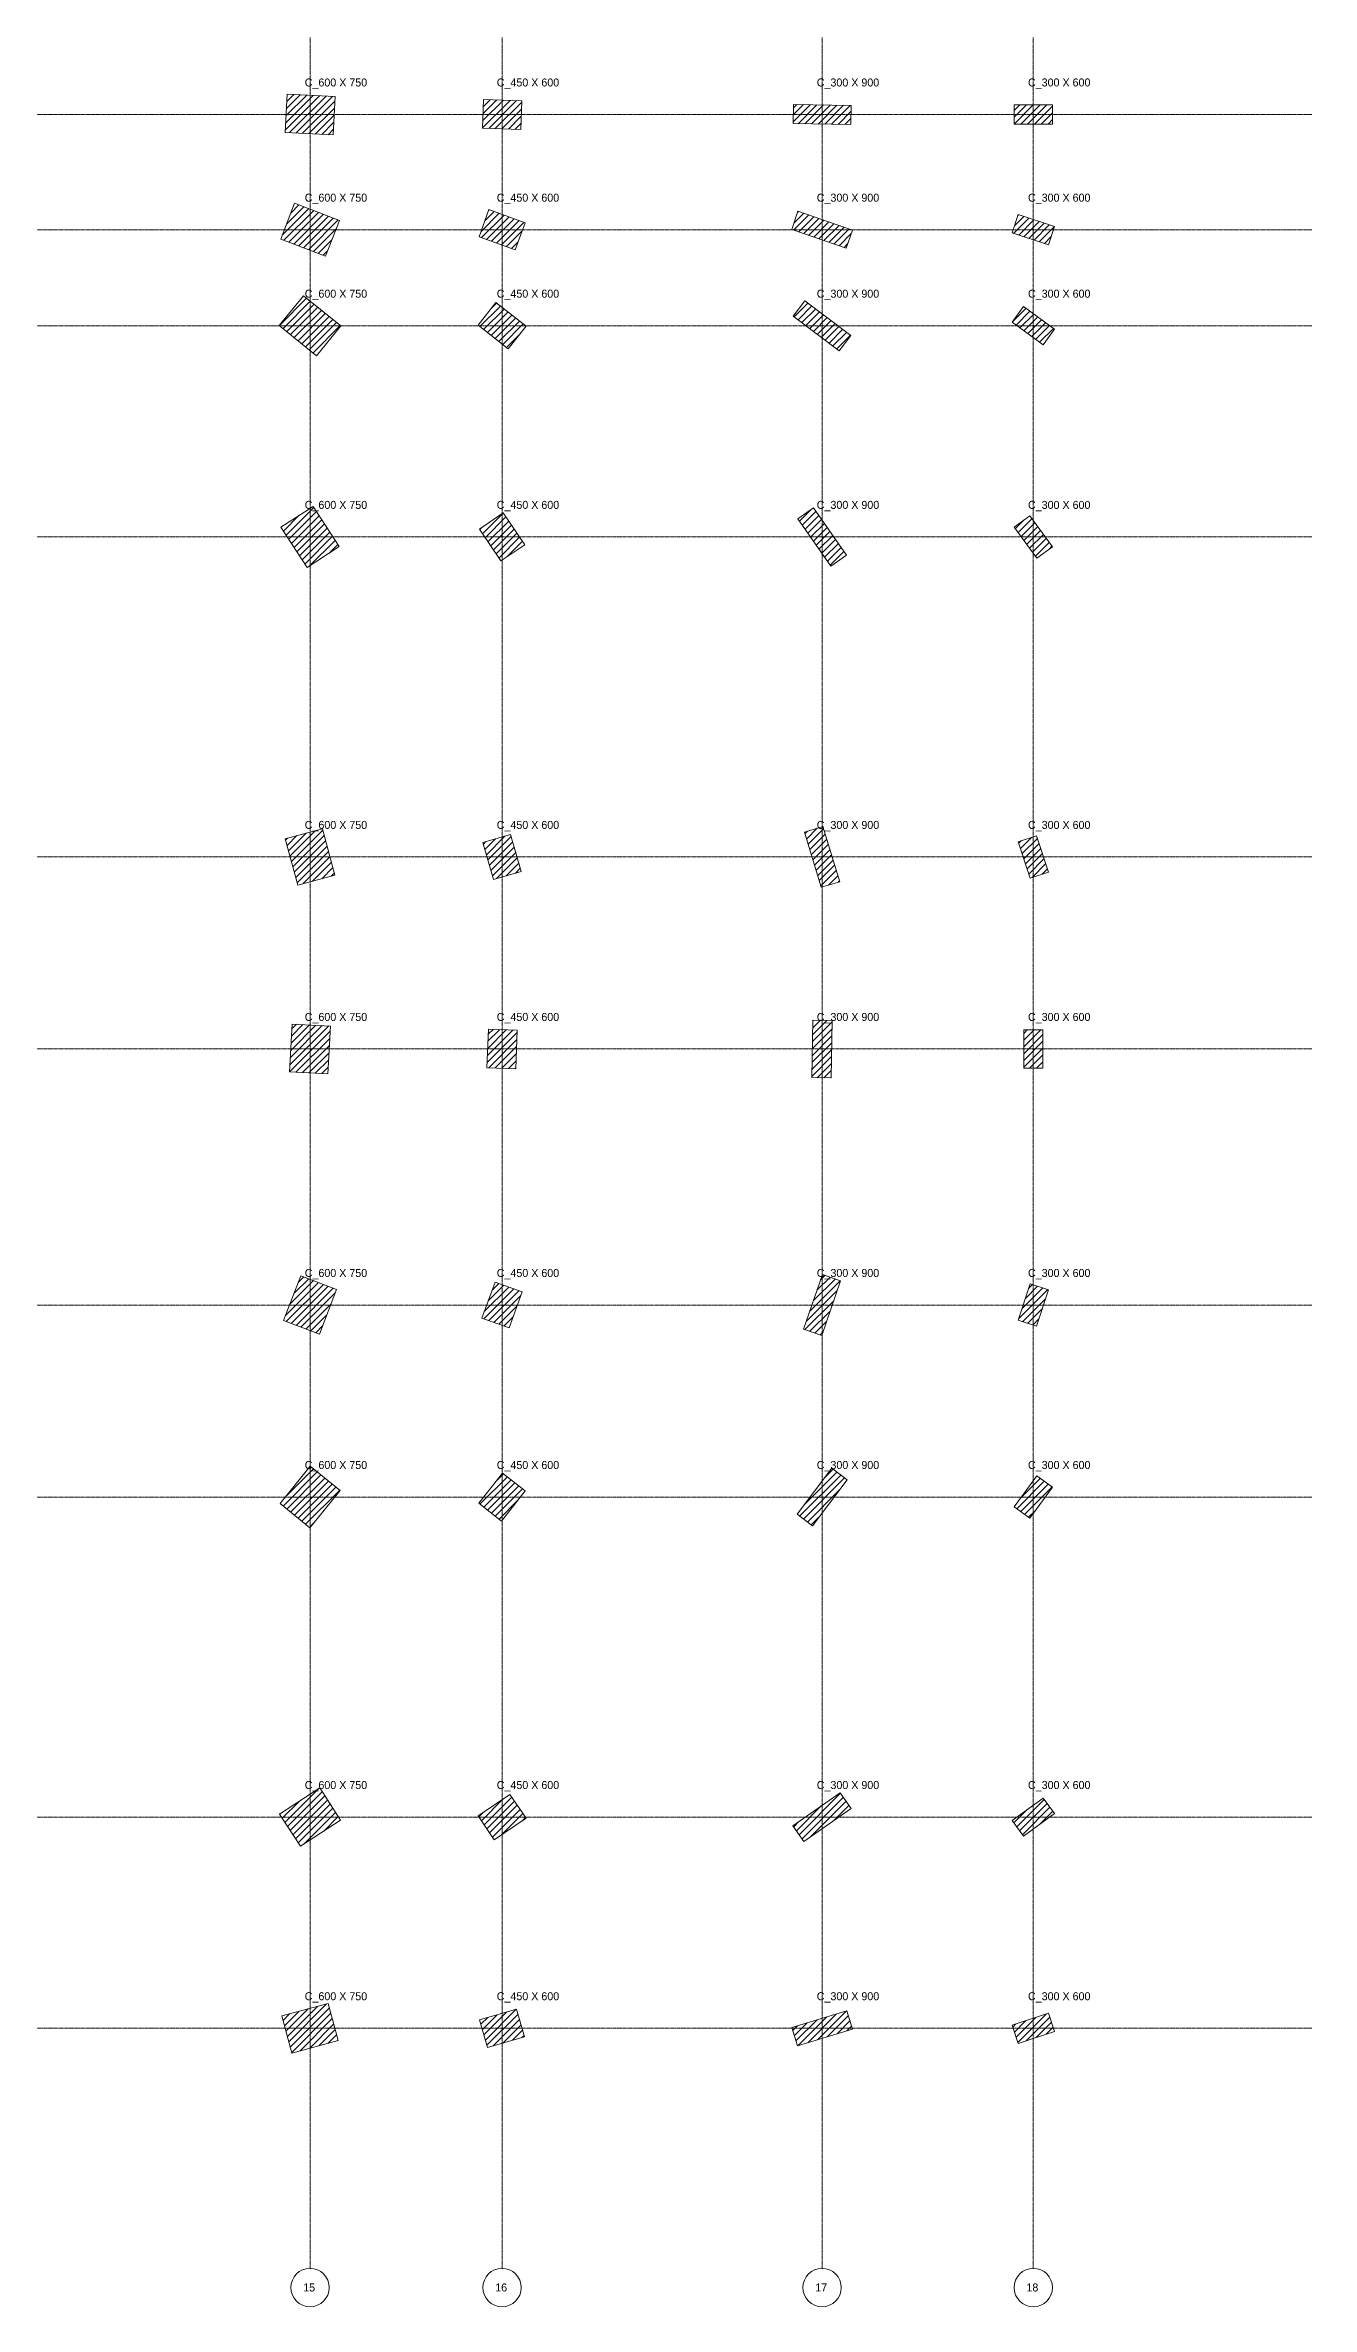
# Model space of a CAD drawing. Header units: millimetres. Extents: x -4286 to 75551, y -4651 to 64692.
# Drawn here: x 55762 to 75551, y -4651 to 30682 of the extents above; entities that cross this region are included whole.
import ezdxf

# ---------------------------------------------------------------- set-up
doc = ezdxf.new("R2010")
doc.units = ezdxf.units.MM
doc.linetypes.add('Dash', pattern=[6.35, 3.175, -3.175])
doc.linetypes.add('Grid Line', pattern=[22.225, 12.7, -3.175, 3.175, -3.175])
for name, color, linetype, lineweight in [('S-COLS', 52, 'Continuous', 18), ('S-COLS-HDLN', 52, 'Dash', 18), ('S-COLS-IDEN', 171, 'Continuous', 9), ('S-GRID', 1, 'Continuous', 9), ('S-GRID-IDEN', 1, 'Continuous', 9)]:
    doc.layers.add(name, color=color, linetype=linetype, lineweight=lineweight)
doc.styles.add('JetBrains Mono', font='JetBrainsMono-VariableFont_wght.ttf', dxfattribs={"height": 125})

# ---------------------------------------------------------------- blocks, each defined once
blk = doc.blocks.new('Concrete Rectangular - 600 X 750-377828-01 1st Floor Lvl_')
at = {"layer": 'S-COLS'}
h = blk.add_hatch(dxfattribs=at)
h.set_pattern_fill('FP_47', color=8, style=0, pattern_type=2)
h.set_pattern_definition([(120, (-15793.04, -57781.31), (-64.951905, -37.5), [])])
h.paths.add_polyline_path([(300, -375), (300, 375), (-300, 375), (-300, -375)])
for p, q in [((-300, 375), (300, 375)), ((-300, -375), (-300, 375)), ((300, 375), (300, -375)), ((300, -375), (-300, -375))]:
    blk.add_line(p, q, dxfattribs=at)
blk = doc.blocks.new('Concrete Rectangular - 450 X 600-377827-01 1st Floor Lvl_')
at = {"layer": 'S-COLS'}
h = blk.add_hatch(dxfattribs=at)
h.set_pattern_fill('FP_48', color=8, style=0, pattern_type=2)
h.set_pattern_definition([(119, (-17625.97, -60380.67), (-65.59648, -36.36072), [])])
h.paths.add_polyline_path([(225, -300), (225, 300), (-225, 300), (-225, -300)])
for p, q in [((-225, 300), (225, 300)), ((-225, -300), (-225, 300)), ((225, 300), (225, -300)), ((225, -300), (-225, -300))]:
    blk.add_line(p, q, dxfattribs=at)
blk = doc.blocks.new('Concrete Rectangular - 300 X 900-377826-01 1st Floor Lvl_')
at = {"layer": 'S-COLS'}
h = blk.add_hatch(dxfattribs=at)
h.set_pattern_fill('FP_49', color=8, style=0, pattern_type=2)
h.set_pattern_definition([(118, (-20138.93, -64845.38), (-66.22107, -35.21037), [])])
h.paths.add_polyline_path([(150, -450), (150, 450), (-150, 450), (-150, -450)])
for p, q in [((-150, 450), (150, 450)), ((-150, -450), (-150, 450)), ((150, 450), (150, -450)), ((150, -450), (-150, -450))]:
    blk.add_line(p, q, dxfattribs=at)
blk = doc.blocks.new('Concrete Rectangular - 300 X 600-377825-01 1st Floor Lvl_')
at = {"layer": 'S-COLS'}
h = blk.add_hatch(dxfattribs=at)
h.set_pattern_fill('FP_50', color=8, style=0, pattern_type=2)
h.set_pattern_definition([(117, (-22287.33, -67622.52), (-66.82549, -34.04929), [])])
h.paths.add_polyline_path([(150, -300), (150, 300), (-150, 300), (-150, -300)])
for p, q in [((-150, 300), (150, 300)), ((-150, -300), (-150, 300)), ((150, 300), (150, -300)), ((150, -300), (-150, -300))]:
    blk.add_line(p, q, dxfattribs=at)
blk = doc.blocks.new('Concrete Rectangular - 600 X 750-V48-01 1st Floor Lvl_')
at = {"layer": 'S-COLS'}
h = blk.add_hatch(dxfattribs=at)
h.set_pattern_fill('FP_57', color=8, style=0, pattern_type=2)
h.set_pattern_definition([(102, (-30107.866, -51870.284), (-73.36107, -15.59338), [])])
h.paths.add_polyline_path([(300, -375), (300, 375), (-300, 375), (-300, -375)])
for p, q in [((-300, 375), (300, 375)), ((-300, -375), (-300, 375)), ((300, 375), (300, -375)), ((300, -375), (-300, -375))]:
    blk.add_line(p, q, dxfattribs=at)
blk = doc.blocks.new('Concrete Rectangular - 450 X 600-V49-01 1st Floor Lvl_')
at = {"layer": 'S-COLS'}
h = blk.add_hatch(dxfattribs=at)
h.set_pattern_fill('FP_58', color=8, style=0, pattern_type=2)
h.set_pattern_definition([(101, (-32686.12, -53824.04), (-73.62204, -14.310675), [])])
h.paths.add_polyline_path([(225, -300), (225, 300), (-225, 300), (-225, -300)])
for p, q in [((-225, 300), (225, 300)), ((-225, -300), (-225, 300)), ((225, 300), (225, -300)), ((225, -300), (-225, -300))]:
    blk.add_line(p, q, dxfattribs=at)
blk = doc.blocks.new('Concrete Rectangular - 300 X 900-V50-01 1st Floor Lvl_')
at = {"layer": 'S-COLS'}
h = blk.add_hatch(dxfattribs=at)
h.set_pattern_fill('FP_59', color=8, style=0, pattern_type=2)
h.set_pattern_definition([(100, (-36488.384, -57341.15), (-73.86058, -13.02361), [])])
h.paths.add_polyline_path([(150, -450), (150, 450), (-150, 450), (-150, -450)])
for p, q in [((-150, 450), (150, 450)), ((-150, -450), (-150, 450)), ((150, 450), (150, -450)), ((150, -450), (-150, -450))]:
    blk.add_line(p, q, dxfattribs=at)
blk = doc.blocks.new('Concrete Rectangular - 300 X 600-V51-01 1st Floor Lvl_')
at = {"layer": 'S-COLS'}
h = blk.add_hatch(dxfattribs=at)
h.set_pattern_fill('FP_60', color=8, style=0, pattern_type=2)
h.set_pattern_definition([(99, (-39423.26, -59365.366), (-74.076626, -11.732585), [])])
h.paths.add_polyline_path([(150, -300), (150, 300), (-150, 300), (-150, -300)])
for p, q in [((-150, 300), (150, 300)), ((-150, -300), (-150, 300)), ((150, 300), (150, -300)), ((150, -300), (-150, -300))]:
    blk.add_line(p, q, dxfattribs=at)
blk = doc.blocks.new('Concrete Rectangular - 600 X 750-V58-01 1st Floor Lvl_')
at = {"layer": 'S-COLS'}
h = blk.add_hatch(dxfattribs=at)
h.set_pattern_fill('FP_67', color=8, style=0, pattern_type=2)
h.set_pattern_definition([(84, (-41516.48, -43913.46), (-74.58914, 7.839635), [])])
h.paths.add_polyline_path([(300, -375), (300, 375), (-300, 375), (-300, -375)])
for p, q in [((-300, 375), (300, 375)), ((-300, -375), (-300, 375)), ((300, 375), (300, -375)), ((300, -375), (-300, -375))]:
    blk.add_line(p, q, dxfattribs=at)
blk = doc.blocks.new('Concrete Rectangular - 450 X 600-V59-01 1st Floor Lvl_')
at = {"layer": 'S-COLS'}
h = blk.add_hatch(dxfattribs=at)
h.set_pattern_fill('FP_68', color=8, style=0, pattern_type=2)
h.set_pattern_definition([(83, (-44640.585, -45029.19), (-74.44096, 9.1402), [])])
h.paths.add_polyline_path([(225, -300), (225, 300), (-225, 300), (-225, -300)])
for p, q in [((-225, 300), (225, 300)), ((-225, -300), (-225, 300)), ((225, 300), (225, -300)), ((225, -300), (-225, -300))]:
    blk.add_line(p, q, dxfattribs=at)
blk = doc.blocks.new('Concrete Rectangular - 300 X 900-V60-01 1st Floor Lvl_')
at = {"layer": 'S-COLS'}
h = blk.add_hatch(dxfattribs=at)
h.set_pattern_fill('FP_69', color=8, style=0, pattern_type=2)
h.set_pattern_definition([(82, (-49412.83, -47252.324), (-74.270105, 10.43798), [])])
h.paths.add_polyline_path([(150, -450), (150, 450), (-150, 450), (-150, -450)])
for p, q in [((-150, 450), (150, 450)), ((-150, -450), (-150, 450)), ((150, 450), (150, -450)), ((150, -450), (-150, -450))]:
    blk.add_line(p, q, dxfattribs=at)
blk = doc.blocks.new('Concrete Rectangular - 300 X 600-V61-01 1st Floor Lvl_')
at = {"layer": 'S-COLS'}
h = blk.add_hatch(dxfattribs=at)
h.set_pattern_fill('FP_70', color=8, style=0, pattern_type=2)
h.set_pattern_definition([(81, (-52899.73, -48322.446), (-74.076626, 11.732585), [])])
h.paths.add_polyline_path([(150, -300), (150, 300), (-150, 300), (-150, -300)])
for p, q in [((-150, 300), (150, 300)), ((-150, -300), (-150, 300)), ((150, 300), (150, -300)), ((150, -300), (-150, -300))]:
    blk.add_line(p, q, dxfattribs=at)
blk = doc.blocks.new('Concrete Rectangular - 600 X 750-V68-01 1st Floor Lvl_')
at = {"layer": 'S-COLS'}
h = blk.add_hatch(dxfattribs=at)
h.set_pattern_fill('FP_77', color=8, style=0, pattern_type=2)
h.set_pattern_definition([(66, (-51979.42, -31735.625), (-68.51591, 30.50525), [])])
h.paths.add_polyline_path([(300, -375), (300, 375), (-300, 375), (-300, -375)])
for p, q in [((-300, 375), (300, 375)), ((-300, -375), (-300, 375)), ((300, 375), (300, -375)), ((300, -375), (-300, -375))]:
    blk.add_line(p, q, dxfattribs=at)
blk = doc.blocks.new('Concrete Rectangular - 450 X 600-V69-01 1st Floor Lvl_')
at = {"layer": 'S-COLS'}
h = blk.add_hatch(dxfattribs=at)
h.set_pattern_fill('FP_78', color=8, style=0, pattern_type=2)
h.set_pattern_definition([(65, (-55344.444, -31849.686), (-67.97308, 31.69637), [])])
h.paths.add_polyline_path([(225, -300), (225, 300), (-225, 300), (-225, -300)])
for p, q in [((-225, 300), (225, 300)), ((-225, -300), (-225, 300)), ((225, 300), (225, -300)), ((225, -300), (-225, -300))]:
    blk.add_line(p, q, dxfattribs=at)
blk = doc.blocks.new('Concrete Rectangular - 300 X 900-V70-01 1st Floor Lvl_')
at = {"layer": 'S-COLS'}
h = blk.add_hatch(dxfattribs=at)
h.set_pattern_fill('FP_79', color=8, style=0, pattern_type=2)
h.set_pattern_definition([(64, (-60619.46, -32506.78), (-67.40955, 32.87784), [])])
h.paths.add_polyline_path([(150, -450), (150, 450), (-150, 450), (-150, -450)])
for p, q in [((-150, 450), (150, 450)), ((-150, -450), (-150, 450)), ((150, 450), (150, -450)), ((150, -450), (-150, -450))]:
    blk.add_line(p, q, dxfattribs=at)
blk = doc.blocks.new('Concrete Rectangular - 300 X 600-V71-01 1st Floor Lvl_')
at = {"layer": 'S-COLS'}
h = blk.add_hatch(dxfattribs=at)
h.set_pattern_fill('FP_80', color=8, style=0, pattern_type=2)
h.set_pattern_definition([(63, (-64316.04, -32463.63), (-66.82549, 34.04929), [])])
h.paths.add_polyline_path([(150, -300), (150, 300), (-150, 300), (-150, -300)])
for p, q in [((-150, 300), (150, 300)), ((-150, -300), (-150, 300)), ((150, 300), (150, -300)), ((150, -300), (-150, -300))]:
    blk.add_line(p, q, dxfattribs=at)
blk = doc.blocks.new('Concrete Rectangular - 600 X 750-V78-01 1st Floor Lvl_')
at = {"layer": 'S-COLS'}
h = blk.add_hatch(dxfattribs=at)
h.set_pattern_fill('FP_87', color=8, style=0, pattern_type=2)
h.set_pattern_definition([(354, (-58135.23, 29999.92), (7.839635, 74.58914), [])])
h.paths.add_polyline_path([(-300, -375), (300, -375), (300, 375), (-300, 375)])
for p, q in [((-300, 375), (300, 375)), ((-300, -375), (-300, 375)), ((300, 375), (300, -375)), ((300, -375), (-300, -375))]:
    blk.add_line(p, q, dxfattribs=at)
blk = doc.blocks.new('Concrete Rectangular - 450 X 600-V79-01 1st Floor Lvl_')
at = {"layer": 'S-COLS'}
h = blk.add_hatch(dxfattribs=at)
h.set_pattern_fill('FP_88', color=8, style=0, pattern_type=2)
h.set_pattern_definition([(353, (-59449.79, 33373.98), (9.1402, 74.44096), [])])
h.paths.add_polyline_path([(-225, -300), (225, -300), (225, 300), (-225, 300)])
for p, q in [((-225, 300), (225, 300)), ((-225, -300), (-225, 300)), ((225, 300), (225, -300)), ((225, -300), (-225, -300))]:
    blk.add_line(p, q, dxfattribs=at)
blk = doc.blocks.new('Concrete Rectangular - 300 X 900-V80-01 1st Floor Lvl_')
at = {"layer": 'S-COLS'}
h = blk.add_hatch(dxfattribs=at)
h.set_pattern_fill('FP_89', color=8, style=0, pattern_type=2)
h.set_pattern_definition([(352, (-61867.354, 38399.616), (10.43798, 74.270105), [])])
h.paths.add_polyline_path([(-150, -450), (150, -450), (150, 450), (-150, 450)])
for p, q in [((-150, 450), (150, 450)), ((-150, -450), (-150, 450)), ((150, 450), (150, -450)), ((150, -450), (-150, -450))]:
    blk.add_line(p, q, dxfattribs=at)
blk = doc.blocks.new('Concrete Rectangular - 300 X 600-V81-01 1st Floor Lvl_')
at = {"layer": 'S-COLS'}
h = blk.add_hatch(dxfattribs=at)
h.set_pattern_fill('FP_90', color=8, style=0, pattern_type=2)
h.set_pattern_definition([(351, (-63127.46, 42143.26), (11.732585, 74.076626), [])])
h.paths.add_polyline_path([(-150, -300), (150, -300), (150, 300), (-150, 300)])
for p, q in [((-150, 300), (150, 300)), ((-150, -300), (-150, 300)), ((150, 300), (150, -300)), ((150, -300), (-150, -300))]:
    blk.add_line(p, q, dxfattribs=at)
blk = doc.blocks.new('Concrete Rectangular - 600 X 750-V88-01 1st Floor Lvl_')
at = {"layer": 'S-COLS'}
h = blk.add_hatch(dxfattribs=at)
h.set_pattern_fill('FP_97', color=8, style=0, pattern_type=2)
h.set_pattern_definition([(12, (-62763.065, 13334.455), (-15.59338, 73.36107), [])])
h.paths.add_polyline_path([(-300, -375), (300, -375), (300, 375), (-300, 375)])
for p, q in [((-300, 375), (300, 375)), ((-300, -375), (-300, 375)), ((300, 375), (300, -375)), ((300, -375), (-300, -375))]:
    blk.add_line(p, q, dxfattribs=at)
blk = doc.blocks.new('Concrete Rectangular - 450 X 600-V89-01 1st Floor Lvl_')
at = {"layer": 'S-COLS'}
h = blk.add_hatch(dxfattribs=at)
h.set_pattern_fill('FP_98', color=8, style=0, pattern_type=2)
h.set_pattern_definition([(11, (-65007.9, 16105.37), (-14.310675, 73.62204), [])])
h.paths.add_polyline_path([(-225, -300), (225, -300), (225, 300), (-225, 300)])
for p, q in [((-225, 300), (225, 300)), ((-225, -300), (-225, 300)), ((225, 300), (225, -300)), ((225, -300), (-225, -300))]:
    blk.add_line(p, q, dxfattribs=at)
blk = doc.blocks.new('Concrete Rectangular - 300 X 900-V90-01 1st Floor Lvl_')
at = {"layer": 'S-COLS'}
h = blk.add_hatch(dxfattribs=at)
h.set_pattern_fill('FP_99', color=8, style=0, pattern_type=2)
h.set_pattern_definition([(10, (-68812.68, 20105.34), (-13.02361, 73.86058), [])])
h.paths.add_polyline_path([(-150, -450), (150, -450), (150, 450), (-150, 450)])
for p, q in [((-150, 450), (150, 450)), ((-150, -450), (-150, 450)), ((150, 450), (150, -450)), ((150, -450), (-150, -450))]:
    blk.add_line(p, q, dxfattribs=at)
blk = doc.blocks.new('Concrete Rectangular - 300 X 600-V91-01 1st Floor Lvl_')
at = {"layer": 'S-COLS'}
h = blk.add_hatch(dxfattribs=at)
h.set_pattern_fill('FP_100', color=8, style=0, pattern_type=2)
h.set_pattern_definition([(9, (-71121.07, 23242.92), (-11.732585, 74.076626), [])])
h.paths.add_polyline_path([(-150, -300), (150, -300), (150, 300), (-150, 300)])
for p, q in [((-150, 300), (150, 300)), ((-150, -300), (-150, 300)), ((150, 300), (150, -300)), ((150, -300), (-150, -300))]:
    blk.add_line(p, q, dxfattribs=at)
blk = doc.blocks.new('Concrete Rectangular - 600 X 750-V98-01 1st Floor Lvl_')
at = {"layer": 'S-COLS'}
h = blk.add_hatch(dxfattribs=at)
h.set_pattern_fill('FP_107', color=8, style=0, pattern_type=2)
h.set_pattern_definition([(30, (-62517.7, -1883.404), (-37.5, 64.951905), [])])
h.paths.add_polyline_path([(-300, -375), (300, -375), (300, 375), (-300, 375)])
for p, q in [((-300, 375), (300, 375)), ((-300, -375), (-300, 375)), ((300, 375), (300, -375)), ((300, -375), (-300, -375))]:
    blk.add_line(p, q, dxfattribs=at)
blk = doc.blocks.new('Concrete Rectangular - 450 X 600-V99-01 1st Floor Lvl_')
at = {"layer": 'S-COLS'}
h = blk.add_hatch(dxfattribs=at)
h.set_pattern_fill('FP_108', color=8, style=0, pattern_type=2)
h.set_pattern_definition([(29, (-65424.83, 34.88), (-36.36072, 65.59648), [])])
h.paths.add_polyline_path([(-225, -300), (225, -300), (225, 300), (-225, 300)])
for p, q in [((-225, 300), (225, 300)), ((-225, -300), (-225, 300)), ((225, 300), (225, -300)), ((225, -300), (-225, -300))]:
    blk.add_line(p, q, dxfattribs=at)
blk = doc.blocks.new('Concrete Rectangular - 300 X 900-V100-01 1st Floor Lvl_')
at = {"layer": 'S-COLS'}
h = blk.add_hatch(dxfattribs=at)
h.set_pattern_fill('FP_109', color=8, style=0, pattern_type=2)
h.set_pattern_definition([(28, (-70195.784, 2638.55), (-35.21037, 66.22107), [])])
h.paths.add_polyline_path([(-150, -450), (150, -450), (150, 450), (-150, 450)])
for p, q in [((-150, 450), (150, 450)), ((-150, -450), (-150, 450)), ((150, 450), (150, -450)), ((150, -450), (-150, -450))]:
    blk.add_line(p, q, dxfattribs=at)
blk = doc.blocks.new('Concrete Rectangular - 300 X 600-V101-01 1st Floor Lvl_')
at = {"layer": 'S-COLS'}
h = blk.add_hatch(dxfattribs=at)
h.set_pattern_fill('FP_110', color=8, style=0, pattern_type=2)
h.set_pattern_definition([(27, (-73277.53, 4882.99), (-34.04929, 66.82549), [])])
h.paths.add_polyline_path([(-150, -300), (150, -300), (150, 300), (-150, 300)])
for p, q in [((-150, 300), (150, 300)), ((-150, -300), (-150, 300)), ((150, 300), (150, -300)), ((150, -300), (-150, -300))]:
    blk.add_line(p, q, dxfattribs=at)
blk = doc.blocks.new('Concrete Rectangular - 600 X 750-V108-01 1st Floor Lvl_')
at = {"layer": 'S-COLS'}
h = blk.add_hatch(dxfattribs=at)
h.set_pattern_fill('FP_117', color=8, style=0, pattern_type=2)
h.set_pattern_definition([(48, (-59032.87, -18114.37), (-55.73586, 50.1848), [])])
h.paths.add_polyline_path([(300, -375), (300, 375), (-300, 375), (-300, -375)])
for p, q in [((-300, 375), (300, 375)), ((-300, -375), (-300, 375)), ((300, 375), (300, -375)), ((300, -375), (-300, -375))]:
    blk.add_line(p, q, dxfattribs=at)
blk = doc.blocks.new('Concrete Rectangular - 450 X 600-V109-01 1st Floor Lvl_')
at = {"layer": 'S-COLS'}
h = blk.add_hatch(dxfattribs=at)
h.set_pattern_fill('FP_118', color=8, style=0, pattern_type=2)
h.set_pattern_definition([(47, (-62338.19, -17186.04), (-54.85153, 51.14988), [])])
h.paths.add_polyline_path([(225, -300), (225, 300), (-225, 300), (-225, -300)])
for p, q in [((-225, 300), (225, 300)), ((-225, -300), (-225, 300)), ((225, 300), (225, -300)), ((225, -300), (-225, -300))]:
    blk.add_line(p, q, dxfattribs=at)
blk = doc.blocks.new('Concrete Rectangular - 300 X 900-V110-01 1st Floor Lvl_')
at = {"layer": 'S-COLS'}
h = blk.add_hatch(dxfattribs=at)
h.set_pattern_fill('FP_119', color=8, style=0, pattern_type=2)
h.set_pattern_definition([(46, (-67627.87, -16182.734), (-53.950485, 52.09938), [])])
h.paths.add_polyline_path([(150, -450), (150, 450), (-150, 450), (-150, -450)])
for p, q in [((-150, 450), (150, 450)), ((-150, -450), (-150, 450)), ((150, 450), (150, -450)), ((150, -450), (-150, -450))]:
    blk.add_line(p, q, dxfattribs=at)
blk = doc.blocks.new('Concrete Rectangular - 300 X 600-V111-01 1st Floor Lvl_')
at = {"layer": 'S-COLS'}
h = blk.add_hatch(dxfattribs=at)
h.set_pattern_fill('FP_120', color=8, style=0, pattern_type=2)
h.set_pattern_definition([(45, (-71200, -15000), (-53.03301, 53.03301), [])])
h.paths.add_polyline_path([(150, -300), (150, 300), (-150, 300), (-150, -300)])
for p, q in [((-150, 300), (150, 300)), ((-150, -300), (-150, 300)), ((150, 300), (150, -300)), ((150, -300), (-150, -300))]:
    blk.add_line(p, q, dxfattribs=at)
blk = doc.blocks.new('Concrete Rectangular - 600 X 750-V184-01 1st Floor Lvl_')
at = {"layer": 'S-COLS'}
h = blk.add_hatch(dxfattribs=at)
h.set_pattern_fill('FP_193', color=8, style=0, pattern_type=2)
h.set_pattern_definition([(336, (-47419.776, 45958.84), (30.50525, 68.51591), [])])
h.paths.add_polyline_path([(-300, -375), (300, -375), (300, 375), (-300, 375)])
for p, q in [((-300, 375), (300, 375)), ((-300, -375), (-300, 375)), ((300, 375), (300, -375)), ((300, -375), (-300, -375))]:
    blk.add_line(p, q, dxfattribs=at)
blk = doc.blocks.new('Concrete Rectangular - 600 X 750-V185-01 1st Floor Lvl_')
at = {"layer": 'S-COLS'}
h = blk.add_hatch(dxfattribs=at)
h.set_pattern_fill('FP_194', color=8, style=0, pattern_type=2)
h.set_pattern_definition([(318, (-32694.36, 58268.765), (50.184795, 55.73586), [])])
h.paths.add_polyline_path([(-300, -375), (300, -375), (300, 375), (-300, 375)])
for p, q in [((-300, 375), (300, 375)), ((-300, -375), (-300, 375)), ((300, 375), (300, -375)), ((300, -375), (-300, -375))]:
    blk.add_line(p, q, dxfattribs=at)
blk = doc.blocks.new('Concrete Rectangular - 450 X 600-V196-01 1st Floor Lvl_')
at = {"layer": 'S-COLS'}
h = blk.add_hatch(dxfattribs=at)
h.set_pattern_fill('FP_205', color=8, style=0, pattern_type=2)
h.set_pattern_definition([(335, (-47636.52, 49598.506), (31.69637, 67.97308), [])])
h.paths.add_polyline_path([(-225, -300), (225, -300), (225, 300), (-225, 300)])
for p, q in [((-225, 300), (225, 300)), ((-225, -300), (-225, 300)), ((225, 300), (225, -300)), ((225, -300), (-225, -300))]:
    blk.add_line(p, q, dxfattribs=at)
blk = doc.blocks.new('Concrete Rectangular - 450 X 600-V197-01 1st Floor Lvl_')
at = {"layer": 'S-COLS'}
h = blk.add_hatch(dxfattribs=at)
h.set_pattern_fill('FP_206', color=8, style=0, pattern_type=2)
h.set_pattern_definition([(317, (-31777.15, 61828.66), (51.14988, 54.85153), [])])
h.paths.add_polyline_path([(-225, -300), (225, -300), (225, 300), (-225, 300)])
for p, q in [((-225, 300), (225, 300)), ((-225, -300), (-225, 300)), ((225, 300), (225, -300)), ((225, -300), (-225, -300))]:
    blk.add_line(p, q, dxfattribs=at)
blk = doc.blocks.new('Concrete Rectangular - 300 X 900-V208-01 1st Floor Lvl_')
at = {"layer": 'S-COLS'}
h = blk.add_hatch(dxfattribs=at)
h.set_pattern_fill('FP_217', color=8, style=0, pattern_type=2)
h.set_pattern_definition([(334, (-48391.494, 55149.92), (32.877836, 67.40955), [])])
h.paths.add_polyline_path([(-150, -450), (150, -450), (150, 450), (-150, 450)])
for p, q in [((-150, 450), (150, 450)), ((-150, -450), (-150, 450)), ((150, 450), (150, -450)), ((150, -450), (-150, -450))]:
    blk.add_line(p, q, dxfattribs=at)
blk = doc.blocks.new('Concrete Rectangular - 300 X 900-V209-01 1st Floor Lvl_')
at = {"layer": 'S-COLS'}
h = blk.add_hatch(dxfattribs=at)
h.set_pattern_fill('FP_218', color=8, style=0, pattern_type=2)
h.set_pattern_definition([(316, (-30780.51, 67373.07), (52.09938, 53.950485), [])])
h.paths.add_polyline_path([(-150, -450), (150, -450), (150, 450), (-150, 450)])
for p, q in [((-150, 450), (150, 450)), ((-150, -450), (-150, 450)), ((150, 450), (150, -450)), ((150, -450), (-150, -450))]:
    blk.add_line(p, q, dxfattribs=at)
blk = doc.blocks.new('Concrete Rectangular - 300 X 600-V220-01 1st Floor Lvl_')
at = {"layer": 'S-COLS'}
h = blk.add_hatch(dxfattribs=at)
h.set_pattern_fill('FP_229', color=8, style=0, pattern_type=2)
h.set_pattern_definition([(333, (-48441.38, 59124.55), (34.04929, 66.82549), [])])
h.paths.add_polyline_path([(-150, -300), (150, -300), (150, 300), (-150, 300)])
for p, q in [((-150, 300), (150, 300)), ((-150, -300), (-150, 300)), ((150, 300), (150, -300)), ((150, -300), (-150, -300))]:
    blk.add_line(p, q, dxfattribs=at)
blk = doc.blocks.new('Concrete Rectangular - 300 X 600-V221-01 1st Floor Lvl_')
at = {"layer": 'S-COLS'}
h = blk.add_hatch(dxfattribs=at)
h.set_pattern_fill('FP_230', color=8, style=0, pattern_type=2)
h.set_pattern_definition([(315, (-29600, 71200), (53.03301, 53.03301), [])])
h.paths.add_polyline_path([(-150, 300), (-150, -300), (150, -300), (150, 300)])
for p, q in [((-150, 300), (150, 300)), ((-150, -300), (-150, 300)), ((150, 300), (150, -300)), ((150, -300), (-150, -300))]:
    blk.add_line(p, q, dxfattribs=at)
blk = doc.blocks.new('Grid - M_Grid Head - Circle-24584-01 1st Floor Lvl_')
at = {"layer": 'S-GRID-IDEN'}
blk.add_circle((0, 0), 6, dxfattribs=at)

msp = doc.modelspace()

# ---------------------------------------------------------------- linework, layer by layer
at = {"layer": 'S-GRID', "linetype": 'Grid Line'}
for p, q in [((59900, 64692), (59900, -4051)), ((62900, 64692), (62900, -4051)), ((67900, 64692), (67900, -4051)), ((71200, 64692), (71200, -4051)), ((75551, 29600), (-3686, 29600)), ((75551, 27800), (-3686, 27800)), ((75551, 26300), (-3686, 26300)), ((75551, 23000), (-3686, 23000)), ((75551, 18000), (-3686, 18000)), ((75551, 15000), (-3686, 15000)), ((75551, 11000), (-3686, 11000)), ((75551, 8000), (-3686, 8000)), ((75551, 3000), (-3686, 3000)), ((75551, -300), (-3686, -300))]:
    msp.add_line(p, q, dxfattribs=at)

# ---------------------------------------------------------------- block references
at = {"layer": 'S-COLS-HDLN'}
for name, p, rotation in [('Concrete Rectangular - 600 X 750-V185-01 1st Floor Lvl_', (59900, 29600), 86.99999999999972), ('Concrete Rectangular - 450 X 600-V197-01 1st Floor Lvl_', (62900, 29600), 87.99999999999972), ('Concrete Rectangular - 300 X 900-V209-01 1st Floor Lvl_', (67900, 29600), 88.99999999999973), ('Concrete Rectangular - 300 X 600-V221-01 1st Floor Lvl_', (71200, 29600), 89.99999999999972), ('Concrete Rectangular - 600 X 750-V184-01 1st Floor Lvl_', (59900, 27800), 68.99999999999973), ('Concrete Rectangular - 450 X 600-V196-01 1st Floor Lvl_', (62900, 27800), 69.99999999999972), ('Concrete Rectangular - 300 X 900-V208-01 1st Floor Lvl_', (67900, 27800), 70.99999999999972), ('Concrete Rectangular - 300 X 600-V220-01 1st Floor Lvl_', (71200, 27800), 71.99999999999972), ('Concrete Rectangular - 600 X 750-V78-01 1st Floor Lvl_', (59900, 26300), 50.99999999999972), ('Concrete Rectangular - 450 X 600-V79-01 1st Floor Lvl_', (62900, 26300), 51.99999999999971), ('Concrete Rectangular - 300 X 900-V80-01 1st Floor Lvl_', (67900, 26300), 52.99999999999973), ('Concrete Rectangular - 300 X 600-V81-01 1st Floor Lvl_', (71200, 26300), 53.99999999999972), ('Concrete Rectangular - 600 X 750-V88-01 1st Floor Lvl_', (59900, 23000), 32.99999999999973), ('Concrete Rectangular - 450 X 600-V89-01 1st Floor Lvl_', (62900, 23000), 33.99999999999971), ('Concrete Rectangular - 300 X 900-V90-01 1st Floor Lvl_', (67900, 23000), 34.99999999999973), ('Concrete Rectangular - 300 X 600-V91-01 1st Floor Lvl_', (71200, 23000), 35.99999999999972), ('Concrete Rectangular - 600 X 750-V98-01 1st Floor Lvl_', (59900, 18000), 14.99999999999972), ('Concrete Rectangular - 300 X 900-V100-01 1st Floor Lvl_', (67900, 18000), 16.9999999999997), ('Concrete Rectangular - 450 X 600-V99-01 1st Floor Lvl_', (62900, 18000), 15.99999999999969), ('Concrete Rectangular - 300 X 600-V101-01 1st Floor Lvl_', (71200, 18000), 17.99999999999972), ('Concrete Rectangular - 600 X 750-V108-01 1st Floor Lvl_', (59900, 15000), 356.9999999999998), ('Concrete Rectangular - 450 X 600-V109-01 1st Floor Lvl_', (62900, 15000), 357.9999999999999), ('Concrete Rectangular - 300 X 900-V110-01 1st Floor Lvl_', (67900, 15000), 359.0000000000001), ('Concrete Rectangular - 600 X 750-V68-01 1st Floor Lvl_', (59900, 11000), 338.9999999999997), ('Concrete Rectangular - 450 X 600-V69-01 1st Floor Lvl_', (62900, 11000), 339.9999999999997), ('Concrete Rectangular - 300 X 900-V70-01 1st Floor Lvl_', (67900, 11000), 340.9999999999997), ('Concrete Rectangular - 300 X 600-V71-01 1st Floor Lvl_', (71200, 11000), 341.9999999999997), ('Concrete Rectangular - 600 X 750-V58-01 1st Floor Lvl_', (59900, 8000), 320.9999999999997), ('Concrete Rectangular - 450 X 600-V59-01 1st Floor Lvl_', (62900, 8000), 321.9999999999997), ('Concrete Rectangular - 300 X 900-V60-01 1st Floor Lvl_', (67900, 8000), 322.9999999999997), ('Concrete Rectangular - 300 X 600-V61-01 1st Floor Lvl_', (71200, 8000), 323.9999999999997), ('Concrete Rectangular - 600 X 750-V48-01 1st Floor Lvl_', (59900, 3000), 302.9999999999997), ('Concrete Rectangular - 450 X 600-V49-01 1st Floor Lvl_', (62900, 3000), 303.9999999999997), ('Concrete Rectangular - 300 X 900-V50-01 1st Floor Lvl_', (67900, 3000), 304.9999999999997), ('Concrete Rectangular - 300 X 600-V51-01 1st Floor Lvl_', (71200, 3000), 305.9999999999997), ('Concrete Rectangular - 600 X 750-377828-01 1st Floor Lvl_', (59900, -300), 284.9999999999996), ('Concrete Rectangular - 450 X 600-377827-01 1st Floor Lvl_', (62900, -300), 285.9999999999997), ('Concrete Rectangular - 300 X 900-377826-01 1st Floor Lvl_', (67900, -300), 286.9999999999997), ('Concrete Rectangular - 300 X 600-377825-01 1st Floor Lvl_', (71200, -300), 287.9999999999997)]:
    msp.add_blockref(name, p, dxfattribs=dict(at, rotation=rotation))
msp.add_blockref('Concrete Rectangular - 300 X 600-V111-01 1st Floor Lvl_', (71200, 15000), dxfattribs=at)
at = {"layer": 'S-GRID-IDEN', "xscale": 49.99999999999998, "yscale": 49.99999999999998, "zscale": 49.99999999999998, "rotation": 180}
for p in [(59900, -4351), (62900, -4351), (67900, -4351), (71200, -4351)]:
    msp.add_blockref('Grid - M_Grid Head - Circle-24584-01 1st Floor Lvl_', p, dxfattribs=at)

# ---------------------------------------------------------------- texts
at = {"layer": 'S-COLS-IDEN', "char_height": 125, "width": 1410.97, "attachment_point": 1, "style": 'JetBrains Mono'}
for s, insert in [('C_600 X 750', (59817, 30163)), ('C_450 X 600', (62817, 30163)), ('C_300 X 900', (67817, 30163)), ('C_300 X 600', (71117, 30163)), ('C_600 X 750', (59817, 28363)), ('C_450 X 600', (62817, 28363)), ('C_300 X 900', (67817, 28363)), ('C_300 X 600', (71117, 28363)), ('C_600 X 750', (59817, 26863)), ('C_450 X 600', (62817, 26863)), ('C_300 X 900', (67817, 26863)), ('C_300 X 600', (71117, 26863)), ('C_600 X 750', (59817, 23563)), ('C_450 X 600', (62817, 23563)), ('C_300 X 900', (67817, 23563)), ('C_300 X 600', (71117, 23563)), ('C_600 X 750', (59817, 18563)), ('C_450 X 600', (62817, 18563)), ('C_300 X 900', (67817, 18563)), ('C_300 X 600', (71117, 18563)), ('C_600 X 750', (59817, 15563)), ('C_450 X 600', (62817, 15563)), ('C_300 X 900', (67817, 15563)), ('C_300 X 600', (71117, 15563)), ('C_600 X 750', (59817, 11563)), ('C_450 X 600', (62817, 11563)), ('C_300 X 900', (67817, 11563)), ('C_300 X 600', (71117, 11563)), ('C_600 X 750', (59817, 8563)), ('C_450 X 600', (62817, 8563)), ('C_300 X 900', (67817, 8563)), ('C_300 X 600', (71117, 8563)), ('C_600 X 750', (59817, 3563)), ('C_450 X 600', (62817, 3563)), ('C_300 X 900', (67817, 3563)), ('C_300 X 600', (71117, 3563)), ('C_600 X 750', (59817, 263)), ('C_450 X 600', (62817, 263)), ('C_300 X 900', (67817, 263)), ('C_300 X 600', (71117, 263))]:
    msp.add_mtext(s, dxfattribs=dict(at, insert=insert))

# ---------------------------------------------------------------- next in the draw order: texts
at = {"layer": 'S-GRID-IDEN', "char_height": 125, "width": 256.54, "attachment_point": 1, "style": 'JetBrains Mono', "bg_fill": 3, "box_fill_scale": 1.25, "bg_fill_color": 9, "bg_fill_true_color": 13158600, "bg_fill_transparency": 0}
for s, insert in [('15', (59793, -4287)), ('16', (62793, -4287)), ('17', (67793, -4287)), ('18', (71093, -4287))]:
    msp.add_mtext(s, dxfattribs=dict(at, insert=insert))

doc.saveas('drawing.dxf')
